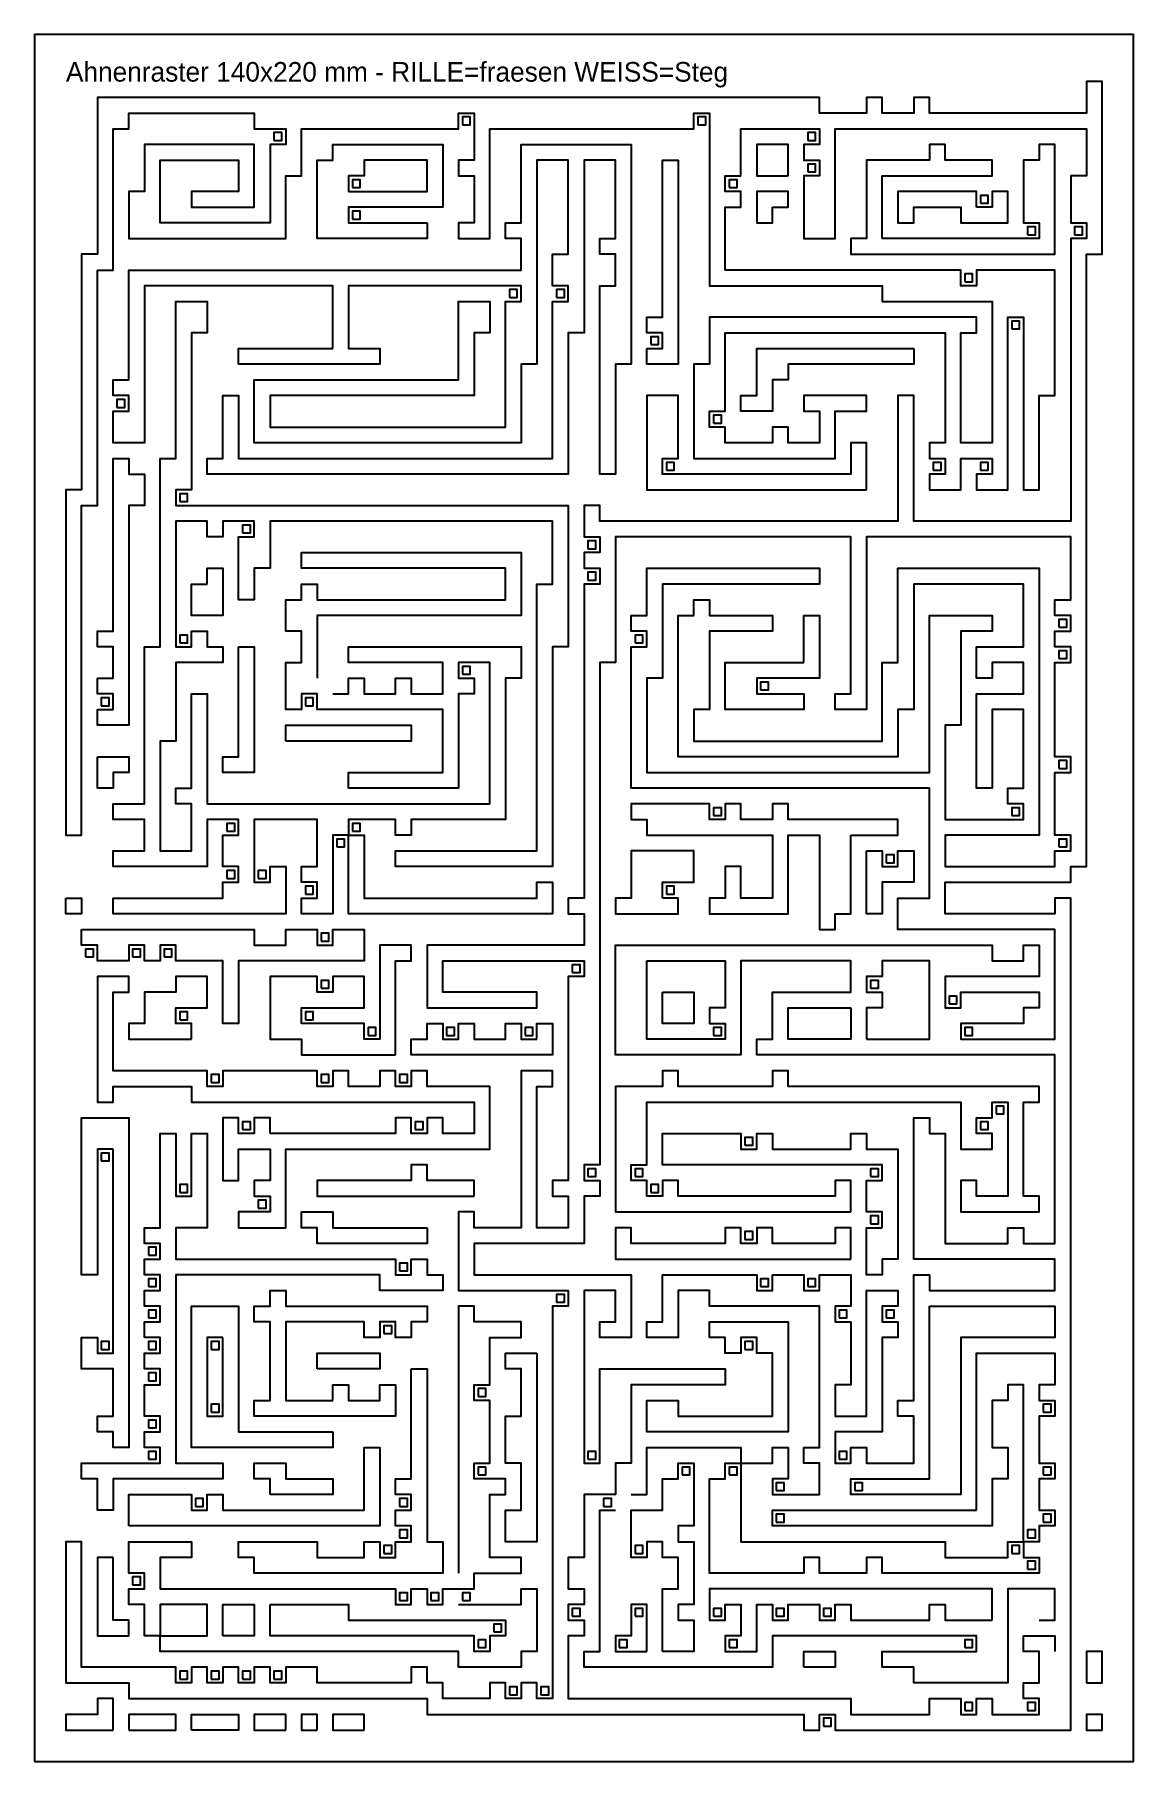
# Model space of a CAD drawing. Header units: millimetres. Extents: x 0 to 140, y 0 to 220.
import ezdxf

# ---------------------------------------------------------------- set-up
doc = ezdxf.new("R2010")
doc.units = ezdxf.units.MM
for name, color, linetype in [('INFO', 3, 'CONTINUOUS'), ('PLATTE', 7, 'CONTINUOUS'), ('RILLE', 1, 'CONTINUOUS'), ('STOPP', 30, 'CONTINUOUS')]:
    doc.layers.add(name, color=color, linetype=linetype)

msp = doc.modelspace()

# ---------------------------------------------------------------- linework, layer by layer
at = {"layer": 'PLATTE'}
msp.add_lwpolyline([(0, 0), (140, 0), (140, 220), (0, 220), (0, 0)], close=True, dxfattribs=at)
at = {"layer": 'RILLE'}
for points in [[(8, 190), (10, 190), (10, 208), (12, 208), (12, 210), (28, 210), (28, 208), (32, 208), (32, 206), (30, 206), (30, 196), (16, 196), (16, 204), (26, 204), (26, 200), (20, 200), (20, 198), (28, 198), (28, 206), (14, 206), (14, 200), (12, 200), (12, 194), (32, 194), (32, 202), (34, 202), (34, 208), (54, 208), (54, 210), (56, 210), (56, 204), (54, 204), (54, 202), (56, 202), (56, 196), (54, 196), (54, 194), (58, 194), (58, 208), (84, 208), (84, 210), (86, 210), (86, 188), (108, 188), (108, 186), (122, 186), (122, 168), (118, 168), (118, 182), (120, 182), (120, 184), (86, 184), (86, 178), (84, 178), (84, 166), (102, 166), (102, 172), (106, 172), (106, 174), (98, 174), (98, 172), (100, 172), (100, 168), (96, 168), (96, 170), (94, 170), (94, 168), (88, 168), (88, 170), (86, 170), (86, 172), (88, 172), (88, 182), (116, 182), (116, 168), (114, 168), (114, 166), (116, 166), (116, 164), (114, 164), (114, 162), (118, 162), (118, 166), (122, 166), (122, 164), (120, 164), (120, 162), (124, 162), (124, 184), (126, 184), (126, 162), (128, 162), (128, 174), (130, 174), (130, 190), (120, 190), (120, 188), (118, 188), (118, 190), (88, 190), (88, 198), (90, 198), (90, 200), (88, 200), (88, 202), (90, 202), (90, 208), (100, 208), (100, 206), (98, 206), (98, 204), (100, 204), (100, 202), (98, 202), (98, 194), (102, 194), (102, 208), (134, 208), (134, 202), (132, 202), (132, 196), (134, 196), (134, 194), (132, 194), (132, 158), (112, 158), (112, 174), (110, 174), (110, 158), (72, 158), (72, 160), (70, 160), (70, 156), (72, 156), (72, 154), (70, 154), (70, 152), (72, 152), (72, 150), (70, 150), (70, 110), (68, 110), (68, 108), (70, 108), (70, 104), (50, 104), (50, 96), (64, 96), (64, 98), (52, 98), (52, 102), (70, 102), (70, 100), (68, 100), (68, 74), (66, 74), (66, 72), (68, 72), (68, 68), (64, 68), (64, 86), (66, 86), (66, 88), (62, 88), (62, 68), (56, 68), (56, 70), (54, 70), (54, 60), (68, 60), (68, 58), (66, 58), (66, 8), (64, 8), (64, 10), (62, 10), (62, 8), (60, 8), (60, 10), (58, 10), (58, 8), (52, 8), (52, 10), (50, 10), (50, 12), (48, 12), (48, 10), (36, 10), (36, 12), (32, 12), (32, 10), (30, 10), (30, 12), (28, 12), (28, 10), (26, 10), (26, 12), (24, 12), (24, 10), (22, 10), (22, 12), (20, 12), (20, 10), (18, 10), (18, 12), (6, 12), (6, 28), (4, 28), (4, 10), (12, 10), (12, 8), (50, 8), (50, 6), (98, 6), (98, 4), (100, 4), (100, 6), (102, 6), (102, 4), (132, 4), (132, 110), (130, 110), (130, 108), (116, 108), (116, 112), (132, 112), (132, 114), (134, 114), (134, 192), (136, 192), (136, 214), (134, 214), (134, 210), (114, 210), (114, 212), (112, 212), (112, 210), (108, 210), (108, 212), (106, 212), (106, 210), (100, 210), (100, 212), (8, 212), (8, 192), (6, 192), (6, 162), (4, 162), (4, 118), (6, 118), (6, 160), (8, 160)], [(38, 180), (38, 188), (14, 188), (14, 168), (10, 168), (10, 172), (12, 172), (12, 174), (10, 174), (10, 176), (12, 176), (12, 190), (62, 190), (62, 194), (60, 194), (60, 196), (62, 196), (62, 206), (76, 206), (76, 178), (74, 178), (74, 164), (72, 164), (72, 188), (74, 188), (74, 192), (72, 192), (72, 194), (74, 194), (74, 204), (70, 204), (70, 182), (68, 182), (68, 164), (22, 164), (22, 166), (24, 166), (24, 174), (26, 174), (26, 166), (66, 166), (66, 186), (68, 186), (68, 188), (66, 188), (66, 192), (68, 192), (68, 204), (64, 204), (64, 178), (62, 178), (62, 168), (28, 168), (28, 176), (54, 176), (54, 186), (58, 186), (58, 182), (56, 182), (56, 174), (30, 174), (30, 170), (60, 170), (60, 186), (62, 186), (62, 188), (40, 188), (40, 180), (44, 180), (44, 178), (26, 178), (26, 180)], [(50, 196), (50, 194), (36, 194), (36, 204), (38, 204), (38, 206), (52, 206), (52, 198), (40, 198), (40, 196)], [(96, 202), (96, 206), (92, 206), (92, 202)], [(108, 194), (108, 202), (122, 202), (122, 204), (116, 204), (116, 206), (114, 206), (114, 204), (106, 204), (106, 194), (104, 194), (104, 192), (130, 192), (130, 206), (128, 206), (128, 204), (126, 204), (126, 196), (128, 196), (128, 194)], [(40, 200), (50, 200), (50, 204), (42, 204), (42, 202), (40, 202)], [(78, 180), (80, 180), (80, 182), (78, 182), (78, 184), (80, 184), (80, 204), (82, 204), (82, 178), (78, 178)], [(94, 198), (96, 198), (96, 200), (92, 200), (92, 196), (94, 196)], [(120, 198), (120, 200), (110, 200), (110, 196), (112, 196), (112, 198), (118, 198), (118, 196), (124, 196), (124, 200), (122, 200), (122, 198)], [(112, 180), (112, 178), (96, 178), (96, 176), (94, 176), (94, 172), (90, 172), (90, 174), (92, 174), (92, 180)], [(106, 162), (106, 168), (104, 168), (104, 164), (80, 164), (80, 166), (82, 166), (82, 174), (78, 174), (78, 162)], [(8, 138), (10, 138), (10, 142), (8, 142), (8, 144), (10, 144), (10, 166), (12, 166), (12, 164), (14, 164), (14, 160), (12, 160), (12, 132), (8, 132), (8, 134), (10, 134), (10, 136), (8, 136)], [(22, 150), (22, 152), (24, 152), (24, 146), (20, 146), (20, 150)], [(98, 140), (98, 146), (100, 146), (100, 138), (92, 138), (92, 136), (98, 136), (98, 134), (88, 134), (88, 140)], [(26, 142), (28, 142), (28, 126), (24, 126), (24, 128), (26, 128)], [(32, 130), (32, 132), (48, 132), (48, 130)], [(8, 128), (12, 128), (12, 126), (10, 126), (10, 124), (8, 124)], [(104, 118), (110, 118), (110, 120), (96, 120), (96, 122), (94, 122), (94, 120), (90, 120), (90, 122), (88, 122), (88, 120), (86, 120), (86, 122), (76, 122), (76, 120), (78, 120), (78, 118), (94, 118), (94, 110), (90, 110), (90, 114), (88, 114), (88, 110), (86, 110), (86, 108), (96, 108), (96, 118), (100, 118), (100, 106), (102, 106), (102, 108), (104, 108)], [(40, 118), (42, 118), (42, 110), (64, 110), (64, 112), (66, 112), (66, 108), (40, 108)], [(80, 110), (80, 112), (84, 112), (84, 116), (76, 116), (76, 110), (74, 110), (74, 108), (82, 108), (82, 110)], [(106, 116), (108, 116), (108, 114), (110, 114), (110, 116), (112, 116), (112, 112), (108, 112), (108, 108), (106, 108)], [(4, 110), (6, 110), (6, 108), (4, 108)], [(6, 106), (28, 106), (28, 104), (32, 104), (32, 106), (36, 106), (36, 104), (38, 104), (38, 106), (42, 106), (42, 102), (26, 102), (26, 94), (24, 94), (24, 102), (18, 102), (18, 104), (16, 104), (16, 102), (14, 102), (14, 104), (12, 104), (12, 102), (8, 102), (8, 104), (6, 104)], [(46, 90), (46, 102), (48, 102), (48, 104), (44, 104), (44, 92), (42, 92), (42, 94), (34, 94), (34, 96), (42, 96), (42, 100), (38, 100), (38, 98), (36, 98), (36, 100), (30, 100), (30, 92), (34, 92), (34, 90)], [(78, 102), (88, 102), (88, 96), (86, 96), (86, 94), (88, 94), (88, 92), (78, 92)], [(106, 92), (114, 92), (114, 102), (108, 102), (108, 100), (106, 100), (106, 98), (108, 98), (108, 96), (106, 96)], [(30, 80), (30, 82), (28, 82), (28, 80), (26, 80), (26, 82), (24, 82), (24, 74), (26, 74), (26, 78), (30, 78), (30, 74), (28, 74), (28, 72), (30, 72), (30, 70), (26, 70), (26, 68), (32, 68), (32, 78), (58, 78), (58, 86), (50, 86), (50, 88), (48, 88), (48, 86), (46, 86), (46, 88), (44, 88), (44, 86), (40, 86), (40, 88), (38, 88), (38, 86), (36, 86), (36, 88), (24, 88), (24, 86), (22, 86), (22, 88), (10, 88), (10, 98), (12, 98), (12, 100), (8, 100), (8, 84), (10, 84), (10, 86), (20, 86), (20, 84), (56, 84), (56, 80), (52, 80), (52, 82), (50, 82), (50, 80), (48, 80), (48, 82), (46, 82), (46, 80)], [(20, 92), (20, 94), (18, 94), (18, 96), (22, 96), (22, 100), (18, 100), (18, 98), (14, 98), (14, 94), (12, 94), (12, 92)], [(80, 98), (84, 98), (84, 94), (80, 94)], [(104, 96), (104, 92), (96, 92), (96, 96)], [(64, 92), (64, 94), (66, 94), (66, 90), (48, 90), (48, 92), (50, 92), (50, 94), (52, 94), (52, 92), (54, 92), (54, 94), (56, 94), (56, 92), (60, 92), (60, 94), (62, 94), (62, 92)], [(104, 70), (104, 74), (102, 74), (102, 72), (82, 72), (82, 74), (80, 74), (80, 72), (78, 72), (78, 74), (76, 74), (76, 76), (78, 76), (78, 84), (118, 84), (118, 78), (122, 78), (122, 80), (120, 80), (120, 82), (122, 82), (122, 84), (124, 84), (124, 72), (120, 72), (120, 74), (118, 74), (118, 70), (128, 70), (128, 72), (126, 72), (126, 84), (128, 84), (128, 86), (96, 86), (96, 88), (94, 88), (94, 86), (82, 86), (82, 88), (80, 88), (80, 86), (74, 86), (74, 70)], [(10, 78), (8, 78), (8, 62), (6, 62), (6, 82), (12, 82), (12, 40), (10, 40), (10, 42), (8, 42), (8, 44), (10, 44), (10, 50), (6, 50), (6, 54), (8, 54), (8, 52), (10, 52)], [(14, 54), (14, 56), (16, 56), (16, 58), (14, 58), (14, 60), (16, 60), (16, 62), (14, 62), (14, 64), (16, 64), (16, 66), (14, 66), (14, 68), (16, 68), (16, 80), (18, 80), (18, 72), (20, 72), (20, 80), (22, 80), (22, 68), (18, 68), (18, 64), (46, 64), (46, 62), (48, 62), (48, 64), (50, 64), (50, 62), (52, 62), (52, 60), (44, 60), (44, 62), (18, 62), (18, 38), (24, 38), (24, 36), (10, 36), (10, 32), (8, 32), (8, 36), (6, 36), (6, 38), (16, 38), (16, 40), (14, 40), (14, 42), (16, 42), (16, 44), (14, 44), (14, 48), (16, 48), (16, 50), (14, 50), (14, 52), (16, 52), (16, 54)], [(108, 68), (108, 70), (106, 70), (106, 74), (108, 74), (108, 76), (80, 76), (80, 80), (90, 80), (90, 78), (92, 78), (92, 80), (94, 80), (94, 78), (104, 78), (104, 80), (106, 80), (106, 78), (110, 78), (110, 64), (108, 64), (108, 62), (106, 62), (106, 68)], [(56, 72), (56, 74), (50, 74), (50, 76), (48, 76), (48, 74), (36, 74), (36, 72)], [(50, 68), (50, 66), (36, 66), (36, 68), (34, 68), (34, 70), (38, 70), (38, 68)], [(104, 64), (104, 68), (102, 68), (102, 66), (94, 66), (94, 68), (92, 68), (92, 66), (90, 66), (90, 68), (88, 68), (88, 66), (76, 66), (76, 68), (74, 68), (74, 64)], [(38, 46), (38, 48), (40, 48), (40, 46), (44, 46), (44, 48), (46, 48), (46, 44), (28, 44), (28, 46), (30, 46), (30, 56), (28, 56), (28, 58), (30, 58), (30, 60), (32, 60), (32, 58), (50, 58), (50, 56), (48, 56), (48, 54), (46, 54), (46, 56), (44, 56), (44, 54), (42, 54), (42, 56), (32, 56), (32, 46)], [(38, 42), (38, 40), (20, 40), (20, 58), (26, 58), (26, 42)], [(114, 58), (130, 58), (130, 54), (118, 54), (118, 34), (104, 34), (104, 36), (114, 36)], [(86, 54), (86, 56), (96, 56), (96, 42), (78, 42), (78, 46), (82, 46), (82, 44), (94, 44), (94, 52), (92, 52), (92, 54), (90, 54), (90, 52), (88, 52), (88, 54)], [(24, 54), (22, 54), (22, 44), (24, 44)], [(36, 50), (36, 52), (44, 52), (44, 50)], [(64, 52), (64, 28), (60, 28), (60, 32), (62, 32), (62, 38), (60, 38), (60, 44), (62, 44), (62, 50), (60, 50), (60, 52)], [(120, 32), (120, 52), (130, 52), (130, 48), (128, 48), (128, 46), (130, 46), (130, 44), (128, 44), (128, 38), (130, 38), (130, 36), (128, 36), (128, 32), (130, 32), (130, 30), (128, 30), (128, 28), (126, 28), (126, 48), (124, 48), (124, 46), (122, 46), (122, 40), (124, 40), (124, 36), (122, 36), (122, 30), (94, 30), (94, 32)], [(48, 50), (50, 50), (50, 28), (52, 28), (52, 24), (28, 24), (28, 26), (26, 26), (26, 28), (36, 28), (36, 26), (42, 26), (42, 28), (44, 28), (44, 26), (46, 26), (46, 28), (48, 28), (48, 30), (46, 30), (46, 32), (48, 32), (48, 34), (46, 34), (46, 36), (48, 36)], [(12, 30), (12, 34), (20, 34), (20, 32), (22, 32), (22, 34), (24, 34), (24, 32), (42, 32), (42, 40), (44, 40), (44, 30)], [(30, 34), (30, 36), (28, 36), (28, 38), (32, 38), (32, 36), (38, 36), (38, 34)], [(80, 14), (80, 22), (82, 22), (82, 26), (80, 26), (80, 28), (78, 28), (78, 26), (76, 26), (76, 32), (80, 32), (80, 36), (82, 36), (82, 38), (84, 38), (84, 30), (82, 30), (82, 28), (84, 28), (84, 20), (82, 20), (82, 18), (84, 18), (84, 14)], [(10, 26), (8, 26), (8, 16), (12, 16), (12, 18), (10, 18)], [(122, 18), (122, 22), (86, 22), (86, 18), (88, 18), (88, 20), (90, 20), (90, 16), (88, 16), (88, 14), (92, 14), (92, 20), (94, 20), (94, 18), (96, 18), (96, 20), (100, 20), (100, 18), (102, 18), (102, 20), (104, 20), (104, 18), (114, 18), (114, 20), (116, 20), (116, 18)], [(24, 16), (24, 20), (28, 20), (28, 16)], [(30, 20), (40, 20), (40, 18), (60, 18), (60, 16), (58, 16), (58, 14), (56, 14), (56, 16), (30, 16)], [(78, 14), (78, 20), (76, 20), (76, 16), (74, 16), (74, 14)], [(98, 12), (98, 14), (102, 14), (102, 12)], [(134, 10), (136, 10), (136, 14), (134, 14)], [(10, 4), (10, 8), (8, 8), (8, 6), (4, 6), (4, 4)], [(12, 4), (18, 4), (18, 6), (12, 6)], [(20, 4), (20, 6), (26, 6), (26, 4)], [(32, 4), (32, 6), (28, 6), (28, 4)], [(36, 4), (36, 6), (34, 6), (34, 4)], [(42, 4), (42, 6), (38, 6), (38, 4)], [(136, 4), (136, 6), (134, 6), (134, 4)]]:
    msp.add_lwpolyline(points, close=True, dxfattribs=at)
for points in [[(38, 136), (40, 136), (40, 138), (42, 138), (42, 136), (46, 136), (46, 138), (48, 138), (48, 136), (52, 136), (52, 140), (40, 140), (40, 142), (62, 142), (62, 138), (60, 138), (60, 120), (48, 120), (48, 118), (46, 118), (46, 120), (40, 120), (40, 118), (38, 118), (38, 108), (34, 108), (34, 110), (36, 110), (36, 112), (34, 112), (34, 114), (36, 114), (36, 120), (28, 120), (28, 112), (30, 112), (30, 114), (32, 114), (32, 108), (10, 108), (10, 110), (24, 110), (24, 112), (26, 112), (26, 114), (24, 114), (24, 118), (26, 118), (26, 120), (22, 120), (22, 114), (10, 114), (10, 116), (14, 116), (14, 120), (10, 120), (10, 122), (14, 122), (14, 142), (16, 142), (16, 166), (18, 166), (18, 186), (22, 186), (22, 182), (20, 182), (20, 162), (18, 162), (18, 160), (68, 160), (68, 142), (66, 142), (66, 114), (46, 114), (46, 116), (64, 116), (64, 150), (66, 150), (66, 158), (30, 158), (30, 152), (28, 152), (28, 148), (26, 148), (26, 156), (28, 156), (28, 158), (24, 158), (24, 156), (22, 156), (22, 158), (18, 158), (18, 142), (20, 142), (20, 144), (22, 144), (22, 142), (24, 142), (24, 140), (18, 140), (18, 130), (16, 130), (16, 116), (20, 116), (20, 122), (18, 122), (18, 124), (20, 124), (20, 136), (22, 136), (22, 122), (58, 122), (58, 140), (54, 140), (54, 138), (56, 138), (56, 136), (54, 136), (54, 124), (40, 124), (40, 126), (52, 126), (52, 134), (36, 134), (36, 136), (34, 136), (34, 134), (32, 134), (32, 140), (34, 140), (34, 144), (32, 144), (32, 148), (34, 148), (34, 150), (36, 150), (36, 148), (60, 148), (60, 152), (34, 152), (34, 154), (62, 154), (62, 146), (36, 146), (36, 138)], [(76, 34), (78, 34), (78, 40), (90, 40), (90, 28), (116, 28), (116, 26), (124, 26), (124, 28), (126, 28), (126, 26), (128, 26), (128, 24), (108, 24), (108, 26), (106, 26), (106, 24), (100, 24), (100, 26), (98, 26), (98, 24), (86, 24), (86, 36), (88, 36), (88, 38), (94, 38), (94, 40), (96, 40), (96, 36), (94, 36), (94, 34), (100, 34), (100, 38), (98, 38), (98, 40), (100, 40), (100, 58), (86, 58), (86, 60), (82, 60), (82, 54), (78, 54), (78, 56), (80, 56), (80, 62), (92, 62), (92, 60), (94, 60), (94, 62), (98, 62), (98, 60), (100, 60), (100, 62), (104, 62), (104, 58), (102, 58), (102, 56), (104, 56), (104, 48), (102, 48), (102, 44), (106, 44), (106, 60), (110, 60), (110, 58), (108, 58), (108, 56), (110, 56), (110, 54), (108, 54), (108, 42), (102, 42), (102, 38), (104, 38), (104, 40), (106, 40), (106, 38), (112, 38), (112, 44), (110, 44), (110, 46), (112, 46), (112, 62), (114, 62), (114, 60), (130, 60), (130, 64), (112, 64), (112, 82), (114, 82), (114, 80), (116, 80), (116, 66), (124, 66), (124, 68), (126, 68), (126, 66), (130, 66), (130, 90), (92, 90), (92, 92), (94, 92), (94, 98), (104, 98), (104, 102), (90, 102), (90, 90), (74, 90), (74, 104), (122, 104), (122, 102), (126, 102), (126, 104), (128, 104), (128, 100), (116, 100), (116, 96), (118, 96), (118, 98), (128, 98), (128, 96), (126, 96), (126, 94), (118, 94), (118, 92), (130, 92), (130, 106), (110, 106), (110, 110), (114, 110), (114, 124), (76, 124), (76, 142), (78, 142), (78, 144), (76, 144), (76, 146), (78, 146), (78, 152), (100, 152), (100, 150), (80, 150), (80, 138), (78, 138), (78, 126), (114, 126), (114, 146), (122, 146), (122, 144), (118, 144), (118, 132), (116, 132), (116, 120), (126, 120), (126, 122), (124, 122), (124, 124), (126, 124), (126, 134), (122, 134), (122, 124), (120, 124), (120, 136), (126, 136), (126, 140), (122, 140), (122, 138), (120, 138), (120, 142), (126, 142), (126, 150), (112, 150), (112, 134), (110, 134), (110, 128), (82, 128), (82, 146), (84, 146), (84, 148), (86, 148), (86, 146), (94, 146), (94, 144), (86, 144), (86, 134), (84, 134), (84, 130), (108, 130), (108, 140), (110, 140), (110, 152), (128, 152), (128, 118), (116, 118), (116, 114), (130, 114), (130, 116), (132, 116), (132, 118), (130, 118), (130, 126), (132, 126), (132, 128), (130, 128), (130, 140), (132, 140), (132, 142), (130, 142), (130, 144), (132, 144), (132, 146), (130, 146), (130, 148), (132, 148), (132, 156), (106, 156), (106, 134), (102, 134), (102, 136), (104, 136), (104, 156), (74, 156), (74, 140), (72, 140), (72, 76), (70, 76), (70, 74), (72, 74), (72, 72), (70, 72), (70, 66), (56, 66), (56, 62), (76, 62), (76, 54), (72, 54), (72, 56), (74, 56), (74, 60), (70, 60), (70, 38), (72, 38), (72, 50), (88, 50), (88, 48), (76, 48), (76, 38), (74, 38), (74, 34), (70, 34), (70, 26), (68, 26), (68, 22), (70, 22), (70, 20), (68, 20), (68, 18), (70, 18), (70, 16), (68, 16), (68, 8), (104, 8), (104, 6), (114, 6), (114, 8), (118, 8), (118, 6), (120, 6), (120, 8), (122, 8), (122, 6), (128, 6), (128, 8), (126, 8), (126, 10), (128, 10), (128, 14), (126, 14), (126, 16), (130, 16), (130, 14)], [(54, 20), (62, 20), (62, 22), (64, 22), (64, 14), (62, 14), (62, 12), (54, 12), (54, 14), (16, 14), (16, 16), (22, 16), (22, 20), (16, 20), (16, 16), (14, 16), (14, 20), (12, 20), (12, 22), (14, 22), (14, 24), (12, 24), (12, 28), (20, 28), (20, 26), (16, 26), (16, 22), (46, 22), (46, 20), (48, 20), (48, 22), (50, 22), (50, 20), (52, 20), (52, 22), (56, 22), (56, 24), (62, 24), (62, 26), (58, 26), (58, 34), (60, 34), (60, 36), (56, 36), (56, 38), (58, 38), (58, 46), (56, 46), (56, 48), (58, 48), (58, 54), (62, 54), (62, 56), (56, 56), (56, 58), (54, 58), (54, 24)], [(128, 18), (130, 18), (130, 22), (124, 22), (124, 10), (112, 10), (112, 12), (108, 12), (108, 14), (120, 14), (120, 16), (94, 16), (94, 12), (70, 12), (70, 14), (72, 14), (72, 32), (74, 32)]]:
    msp.add_lwpolyline(points, dxfattribs=at)
at = {"layer": 'STOPP'}
for points in [[(54.5, 208.5), (55.5, 208.5), (55.5, 209.5), (54.5, 209.5), (54.5, 208.5)], [(84.5, 208.5), (85.5, 208.5), (85.5, 209.5), (84.5, 209.5), (84.5, 208.5)], [(30.5, 206.5), (31.5, 206.5), (31.5, 207.5), (30.5, 207.5), (30.5, 206.5)], [(98.5, 206.5), (99.5, 206.5), (99.5, 207.5), (98.5, 207.5), (98.5, 206.5)], [(98.5, 202.5), (99.5, 202.5), (99.5, 203.5), (98.5, 203.5), (98.5, 202.5)], [(40.5, 200.5), (41.5, 200.5), (41.5, 201.5), (40.5, 201.5), (40.5, 200.5)], [(88.5, 200.5), (89.5, 200.5), (89.5, 201.5), (88.5, 201.5), (88.5, 200.5)], [(120.5, 198.5), (121.5, 198.5), (121.5, 199.5), (120.5, 199.5), (120.5, 198.5)], [(40.5, 196.5), (41.5, 196.5), (41.5, 197.5), (40.5, 197.5), (40.5, 196.5)], [(126.5, 194.5), (127.5, 194.5), (127.5, 195.5), (126.5, 195.5), (126.5, 194.5)], [(132.5, 194.5), (133.5, 194.5), (133.5, 195.5), (132.5, 195.5), (132.5, 194.5)], [(118.5, 188.5), (119.5, 188.5), (119.5, 189.5), (118.5, 189.5), (118.5, 188.5)], [(60.5, 186.5), (61.5, 186.5), (61.5, 187.5), (60.5, 187.5), (60.5, 186.5)], [(66.5, 186.5), (67.5, 186.5), (67.5, 187.5), (66.5, 187.5), (66.5, 186.5)], [(124.5, 182.5), (125.5, 182.5), (125.5, 183.5), (124.5, 183.5), (124.5, 182.5)], [(78.5, 180.5), (79.5, 180.5), (79.5, 181.5), (78.5, 181.5), (78.5, 180.5)], [(10.5, 172.5), (11.5, 172.5), (11.5, 173.5), (10.5, 173.5), (10.5, 172.5)], [(86.5, 170.5), (87.5, 170.5), (87.5, 171.5), (86.5, 171.5), (86.5, 170.5)], [(80.5, 164.5), (81.5, 164.5), (81.5, 165.5), (80.5, 165.5), (80.5, 164.5)], [(114.5, 164.5), (115.5, 164.5), (115.5, 165.5), (114.5, 165.5), (114.5, 164.5)], [(120.5, 164.5), (121.5, 164.5), (121.5, 165.5), (120.5, 165.5), (120.5, 164.5)], [(18.5, 160.5), (19.5, 160.5), (19.5, 161.5), (18.5, 161.5), (18.5, 160.5)], [(26.5, 156.5), (27.5, 156.5), (27.5, 157.5), (26.5, 157.5), (26.5, 156.5)], [(70.5, 154.5), (71.5, 154.5), (71.5, 155.5), (70.5, 155.5), (70.5, 154.5)], [(70.5, 150.5), (71.5, 150.5), (71.5, 151.5), (70.5, 151.5), (70.5, 150.5)], [(130.5, 144.5), (131.5, 144.5), (131.5, 145.5), (130.5, 145.5), (130.5, 144.5)], [(18.5, 142.5), (19.5, 142.5), (19.5, 143.5), (18.5, 143.5), (18.5, 142.5)], [(76.5, 142.5), (77.5, 142.5), (77.5, 143.5), (76.5, 143.5), (76.5, 142.5)], [(130.5, 140.5), (131.5, 140.5), (131.5, 141.5), (130.5, 141.5), (130.5, 140.5)], [(54.5, 138.5), (55.5, 138.5), (55.5, 139.5), (54.5, 139.5), (54.5, 138.5)], [(92.5, 136.5), (93.5, 136.5), (93.5, 137.5), (92.5, 137.5), (92.5, 136.5)], [(8.5, 134.5), (9.5, 134.5), (9.5, 135.5), (8.5, 135.5), (8.5, 134.5)], [(34.5, 134.5), (35.5, 134.5), (35.5, 135.5), (34.5, 135.5), (34.5, 134.5)], [(130.5, 126.5), (131.5, 126.5), (131.5, 127.5), (130.5, 127.5), (130.5, 126.5)], [(86.5, 120.5), (87.5, 120.5), (87.5, 121.5), (86.5, 121.5), (86.5, 120.5)], [(124.5, 120.5), (125.5, 120.5), (125.5, 121.5), (124.5, 121.5), (124.5, 120.5)], [(24.5, 118.5), (25.5, 118.5), (25.5, 119.5), (24.5, 119.5), (24.5, 118.5)], [(40.5, 118.5), (41.5, 118.5), (41.5, 119.5), (40.5, 119.5), (40.5, 118.5)], [(38.5, 116.5), (39.5, 116.5), (39.5, 117.5), (38.5, 117.5), (38.5, 116.5)], [(130.5, 116.5), (131.5, 116.5), (131.5, 117.5), (130.5, 117.5), (130.5, 116.5)], [(108.5, 114.5), (109.5, 114.5), (109.5, 115.5), (108.5, 115.5), (108.5, 114.5)], [(24.5, 112.5), (25.5, 112.5), (25.5, 113.5), (24.5, 113.5), (24.5, 112.5)], [(28.5, 112.5), (29.5, 112.5), (29.5, 113.5), (28.5, 113.5), (28.5, 112.5)], [(34.5, 110.5), (35.5, 110.5), (35.5, 111.5), (34.5, 111.5), (34.5, 110.5)], [(80.5, 110.5), (81.5, 110.5), (81.5, 111.5), (80.5, 111.5), (80.5, 110.5)], [(6.5, 102.5), (7.5, 102.5), (7.5, 103.5), (6.5, 103.5), (6.5, 102.5)], [(12.5, 102.5), (13.5, 102.5), (13.5, 103.5), (12.5, 103.5), (12.5, 102.5)], [(16.5, 102.5), (17.5, 102.5), (17.5, 103.5), (16.5, 103.5), (16.5, 102.5)], [(36.5, 104.5), (37.5, 104.5), (37.5, 105.5), (36.5, 105.5), (36.5, 104.5)], [(68.5, 100.5), (69.5, 100.5), (69.5, 101.5), (68.5, 101.5), (68.5, 100.5)], [(36.5, 98.5), (37.5, 98.5), (37.5, 99.5), (36.5, 99.5), (36.5, 98.5)], [(106.5, 98.5), (107.5, 98.5), (107.5, 99.5), (106.5, 99.5), (106.5, 98.5)], [(116.5, 96.5), (117.5, 96.5), (117.5, 97.5), (116.5, 97.5), (116.5, 96.5)], [(18.5, 94.5), (19.5, 94.5), (19.5, 95.5), (18.5, 95.5), (18.5, 94.5)], [(34.5, 94.5), (35.5, 94.5), (35.5, 95.5), (34.5, 95.5), (34.5, 94.5)], [(42.5, 92.5), (43.5, 92.5), (43.5, 93.5), (42.5, 93.5), (42.5, 92.5)], [(52.5, 92.5), (53.5, 92.5), (53.5, 93.5), (52.5, 93.5), (52.5, 92.5)], [(62.5, 92.5), (63.5, 92.5), (63.5, 93.5), (62.5, 93.5), (62.5, 92.5)], [(86.5, 92.5), (87.5, 92.5), (87.5, 93.5), (86.5, 93.5), (86.5, 92.5)], [(118.5, 92.5), (119.5, 92.5), (119.5, 93.5), (118.5, 93.5), (118.5, 92.5)], [(22.5, 86.5), (23.5, 86.5), (23.5, 87.5), (22.5, 87.5), (22.5, 86.5)], [(36.5, 86.5), (37.5, 86.5), (37.5, 87.5), (36.5, 87.5), (36.5, 86.5)], [(46.5, 86.5), (47.5, 86.5), (47.5, 87.5), (46.5, 87.5), (46.5, 86.5)], [(26.5, 80.5), (27.5, 80.5), (27.5, 81.5), (26.5, 81.5), (26.5, 80.5)], [(48.5, 80.5), (49.5, 80.5), (49.5, 81.5), (48.5, 81.5), (48.5, 80.5)], [(120.5, 80.5), (121.5, 80.5), (121.5, 81.5), (120.5, 81.5), (120.5, 80.5)], [(122.5, 82.5), (123.5, 82.5), (123.5, 83.5), (122.5, 83.5), (122.5, 82.5)], [(90.5, 78.5), (91.5, 78.5), (91.5, 79.5), (90.5, 79.5), (90.5, 78.5)], [(8.5, 76.5), (9.5, 76.5), (9.5, 77.5), (8.5, 77.5), (8.5, 76.5)], [(70.5, 74.5), (71.5, 74.5), (71.5, 75.5), (70.5, 75.5), (70.5, 74.5)], [(76.5, 74.5), (77.5, 74.5), (77.5, 75.5), (76.5, 75.5), (76.5, 74.5)], [(106.5, 74.5), (107.5, 74.5), (107.5, 75.5), (106.5, 75.5), (106.5, 74.5)], [(18.5, 72.5), (19.5, 72.5), (19.5, 73.5), (18.5, 73.5), (18.5, 72.5)], [(78.5, 72.5), (79.5, 72.5), (79.5, 73.5), (78.5, 73.5), (78.5, 72.5)], [(28.5, 70.5), (29.5, 70.5), (29.5, 71.5), (28.5, 71.5), (28.5, 70.5)], [(106.5, 68.5), (107.5, 68.5), (107.5, 69.5), (106.5, 69.5), (106.5, 68.5)], [(90.5, 66.5), (91.5, 66.5), (91.5, 67.5), (90.5, 67.5), (90.5, 66.5)], [(14.5, 64.5), (15.5, 64.5), (15.5, 65.5), (14.5, 65.5), (14.5, 64.5)], [(46.5, 62.5), (47.5, 62.5), (47.5, 63.5), (46.5, 63.5), (46.5, 62.5)], [(14.5, 60.5), (15.5, 60.5), (15.5, 61.5), (14.5, 61.5), (14.5, 60.5)], [(66.5, 58.5), (67.5, 58.5), (67.5, 59.5), (66.5, 59.5), (66.5, 58.5)], [(92.5, 60.5), (93.5, 60.5), (93.5, 61.5), (92.5, 61.5), (92.5, 60.5)], [(98.5, 60.5), (99.5, 60.5), (99.5, 61.5), (98.5, 61.5), (98.5, 60.5)], [(14.5, 56.5), (15.5, 56.5), (15.5, 57.5), (14.5, 57.5), (14.5, 56.5)], [(102.5, 56.5), (103.5, 56.5), (103.5, 57.5), (102.5, 57.5), (102.5, 56.5)], [(108.5, 56.5), (109.5, 56.5), (109.5, 57.5), (108.5, 57.5), (108.5, 56.5)], [(44.5, 54.5), (45.5, 54.5), (45.5, 55.5), (44.5, 55.5), (44.5, 54.5)], [(8.5, 52.5), (9.5, 52.5), (9.5, 53.5), (8.5, 53.5), (8.5, 52.5)], [(14.5, 52.5), (15.5, 52.5), (15.5, 53.5), (14.5, 53.5), (14.5, 52.5)], [(22.5, 52.5), (23.5, 52.5), (23.5, 53.5), (22.5, 53.5), (22.5, 52.5)], [(90.5, 52.5), (91.5, 52.5), (91.5, 53.5), (90.5, 53.5), (90.5, 52.5)], [(14.5, 48.5), (15.5, 48.5), (15.5, 49.5), (14.5, 49.5), (14.5, 48.5)], [(56.5, 46.5), (57.5, 46.5), (57.5, 47.5), (56.5, 47.5), (56.5, 46.5)], [(22.5, 44.5), (23.5, 44.5), (23.5, 45.5), (22.5, 45.5), (22.5, 44.5)], [(128.5, 44.5), (129.5, 44.5), (129.5, 45.5), (128.5, 45.5), (128.5, 44.5)], [(14.5, 42.5), (15.5, 42.5), (15.5, 43.5), (14.5, 43.5), (14.5, 42.5)], [(14.5, 38.5), (15.5, 38.5), (15.5, 39.5), (14.5, 39.5), (14.5, 38.5)], [(56.5, 36.5), (57.5, 36.5), (57.5, 37.5), (56.5, 37.5), (56.5, 36.5)], [(70.5, 38.5), (71.5, 38.5), (71.5, 39.5), (70.5, 39.5), (70.5, 38.5)], [(82.5, 36.5), (83.5, 36.5), (83.5, 37.5), (82.5, 37.5), (82.5, 36.5)], [(88.5, 36.5), (89.5, 36.5), (89.5, 37.5), (88.5, 37.5), (88.5, 36.5)], [(102.5, 38.5), (103.5, 38.5), (103.5, 39.5), (102.5, 39.5), (102.5, 38.5)], [(128.5, 36.5), (129.5, 36.5), (129.5, 37.5), (128.5, 37.5), (128.5, 36.5)], [(94.5, 34.5), (95.5, 34.5), (95.5, 35.5), (94.5, 35.5), (94.5, 34.5)], [(104.5, 34.5), (105.5, 34.5), (105.5, 35.5), (104.5, 35.5), (104.5, 34.5)], [(20.5, 32.5), (21.5, 32.5), (21.5, 33.5), (20.5, 33.5), (20.5, 32.5)], [(46.5, 32.5), (47.5, 32.5), (47.5, 33.5), (46.5, 33.5), (46.5, 32.5)], [(72.5, 32.5), (73.5, 32.5), (73.5, 33.5), (72.5, 33.5), (72.5, 32.5)], [(94.5, 30.5), (95.5, 30.5), (95.5, 31.5), (94.5, 31.5), (94.5, 30.5)], [(128.5, 30.5), (129.5, 30.5), (129.5, 31.5), (128.5, 31.5), (128.5, 30.5)], [(46.5, 28.5), (47.5, 28.5), (47.5, 29.5), (46.5, 29.5), (46.5, 28.5)], [(126.5, 28.5), (127.5, 28.5), (127.5, 29.5), (126.5, 29.5), (126.5, 28.5)], [(44.5, 26.5), (45.5, 26.5), (45.5, 27.5), (44.5, 27.5), (44.5, 26.5)], [(76.5, 26.5), (77.5, 26.5), (77.5, 27.5), (76.5, 27.5), (76.5, 26.5)], [(124.5, 26.5), (125.5, 26.5), (125.5, 27.5), (124.5, 27.5), (124.5, 26.5)], [(126.5, 24.5), (127.5, 24.5), (127.5, 25.5), (126.5, 25.5), (126.5, 24.5)], [(12.5, 22.5), (13.5, 22.5), (13.5, 23.5), (12.5, 23.5), (12.5, 22.5)], [(46.5, 20.5), (47.5, 20.5), (47.5, 21.5), (46.5, 21.5), (46.5, 20.5)], [(50.5, 20.5), (51.5, 20.5), (51.5, 21.5), (50.5, 21.5), (50.5, 20.5)], [(54.5, 20.5), (55.5, 20.5), (55.5, 21.5), (54.5, 21.5), (54.5, 20.5)], [(68.5, 18.5), (69.5, 18.5), (69.5, 19.5), (68.5, 19.5), (68.5, 18.5)], [(76.5, 18.5), (77.5, 18.5), (77.5, 19.5), (76.5, 19.5), (76.5, 18.5)], [(86.5, 18.5), (87.5, 18.5), (87.5, 19.5), (86.5, 19.5), (86.5, 18.5)], [(94.5, 18.5), (95.5, 18.5), (95.5, 19.5), (94.5, 19.5), (94.5, 18.5)], [(100.5, 18.5), (101.5, 18.5), (101.5, 19.5), (100.5, 19.5), (100.5, 18.5)], [(56.5, 14.5), (57.5, 14.5), (57.5, 15.5), (56.5, 15.5), (56.5, 14.5)], [(58.5, 16.5), (59.5, 16.5), (59.5, 17.5), (58.5, 17.5), (58.5, 16.5)], [(74.5, 14.5), (75.5, 14.5), (75.5, 15.5), (74.5, 15.5), (74.5, 14.5)], [(88.5, 14.5), (89.5, 14.5), (89.5, 15.5), (88.5, 15.5), (88.5, 14.5)], [(118.5, 14.5), (119.5, 14.5), (119.5, 15.5), (118.5, 15.5), (118.5, 14.5)], [(18.5, 10.5), (19.5, 10.5), (19.5, 11.5), (18.5, 11.5), (18.5, 10.5)], [(22.5, 10.5), (23.5, 10.5), (23.5, 11.5), (22.5, 11.5), (22.5, 10.5)], [(26.5, 10.5), (27.5, 10.5), (27.5, 11.5), (26.5, 11.5), (26.5, 10.5)], [(30.5, 10.5), (31.5, 10.5), (31.5, 11.5), (30.5, 11.5), (30.5, 10.5)], [(60.5, 8.5), (61.5, 8.5), (61.5, 9.5), (60.5, 9.5), (60.5, 8.5)], [(64.5, 8.5), (65.5, 8.5), (65.5, 9.5), (64.5, 9.5), (64.5, 8.5)], [(118.5, 6.5), (119.5, 6.5), (119.5, 7.5), (118.5, 7.5), (118.5, 6.5)], [(126.5, 6.5), (127.5, 6.5), (127.5, 7.5), (126.5, 7.5), (126.5, 6.5)], [(100.5, 4.5), (101.5, 4.5), (101.5, 5.5), (100.5, 5.5), (100.5, 4.5)]]:
    msp.add_lwpolyline(points, close=True, dxfattribs=at)

# ---------------------------------------------------------------- texts
at = {"layer": 'INFO'}
msp.add_text('Ahnenraster 140x220 mm - RILLE=fraesen WEISS=Steg', height=2.5, dxfattribs=at).set_placement((4, 214))

doc.saveas('drawing.dxf')
